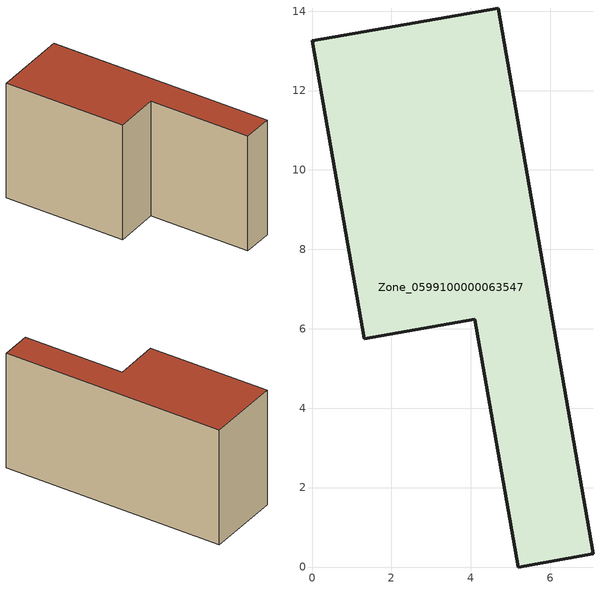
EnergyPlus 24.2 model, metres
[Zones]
Zone_0599100000063547
 floor ground (C_G): 4.1,6.24 1.32,5.75 0,13.26 4.69,14.08 7.09,0.33 5.2,0 z0
 wall outside (C_F): 4.69,14.08 0,13.26 1.32,5.75 4.1,6.24 5.2,0 7.09,0.33 4.69,14.08 z0:7.51
 roof outside (C_R): 7.09,0.33 4.69,14.08 0,13.26 1.32,5.75 4.1,6.24 5.2,0 z7.51
[BUILDING]
Pand.0599100000063547: North Axis=0; Terrain=City; Loads Convergence Tolerance Value=0.04; Temperature Convergence Tolerance Value=0.4; Solar Distribution=FullExterior; Maximum Number of Warmup Days=25; Minimum Number of Warmup Days=1
[Site:Location]
Rotterdam.The.Hague.AP_ZH_NLD Design_Conditions: Latitude=51.96; Longitude=4.45; Time Zone=1; Elevation=-4.5
[SITE:GROUNDTEMPERATURE:BUILDINGSURFACE]
18, 18, 18, 18, 18, 18, 18, 18, 18, 18, 18, 18
[MATERIAL] Thermal Absorptance=0.9; Solar Absorptance=0.7; Visible Absorptance=0.7
Name | Roughness | Thickness | Conductivity | Density | Specific Heat
G.TI.1946 | MediumSmooth | 0.15 | 1 | 540 | 1210
F.TI.1946 | Rough | 0.3 | 0.857143 | 1920 | 840
R.TI.1946 | MediumRough | 0.2 | 0.1 | 1500 | 1000
[CONSTRUCTION]
C_G: G.TI.1946
C_F: F.TI.1946
C_R: R.TI.1946
[ZONE]
Zone_0599100000063547: Type=1; Multiplier=1; Ceiling Height=Autocalculate; Volume=Autocalculate; Floor Area=autocalculate; Part of Total Floor Area=Yes
[ZONEINFILTRATION:DESIGNFLOWRATE]
Infil_Zone_0599100000063547: Zone or ZoneList or Space or SpaceList=Zone_0599100000063547; Schedule=AlwaysOn; Design Flow Rate Calculation Method=Flow/Area; Flow Rate per Floor Area=0.003; Constant Term Coefficient=1; Temperature Term Coefficient=0; Velocity Term Coefficient=0; Velocity Squared Term Coefficient=0
[HVACTEMPLATE:ZONE:IDEALLOADSAIRSYSTEM]
Zone_0599100000063547: Maximum Heating Supply Air Temperature=50; Minimum Cooling Supply Air Temperature=13; Maximum Heating Supply Air Humidity Ratio=0.0156; Minimum Cooling Supply Air Humidity Ratio=0.0077; Heating Limit=NoLimit; Cooling Limit=NoLimit; Dehumidification Control Type=ConstantSensibleHeatRatio; Cooling Sensible Heat Ratio=0.7; Dehumidification Setpoint=60; Humidification Control Type=None; Humidification Setpoint=30; Outdoor Air Method=None; Outdoor Air Flow Rate per Person=0.00944; Outdoor Air Flow Rate per Zone Floor Area=0; Outdoor Air Flow Rate per Zone=0; Demand Controlled Ventilation Type=None; Outdoor Air Economizer Type=NoEconomizer; Heat Recovery Type=None; Sensible Heat Recovery Effectiveness=0.7; Latent Heat Recovery Effectiveness=0.65
[ZONECONTROL:THERMOSTAT]
ThermostatControl_Zone_0599100000063547: Zone or ZoneList=Zone_0599100000063547; Control Type Schedule=DualSetpointControlType; Control 1=Thermostat_Zone_0599100000063547; Temperature Difference Between Cutout And Setpoint=0
[THERMOSTATSETPOINT:DUALSETPOINT]
Thermostat_Zone_0599100000063547: Heating Setpoint Temperature Schedule=HeatingSetpoint_Zone_0599100000063547; Cooling Setpoint Temperature Schedule=CoolingSetpoint_Zone_0599100000063547
[SCHEDULE:COMPACT]
HeatingSetpoint_Zone_0599100000063547: Through: 12/31, For: AllDays, Until: 24:00, 21
CoolingSetpoint_Zone_0599100000063547: Through: 12/31, For: AllDays, Until: 24:00, 24
DualSetpointControlType: Through: 12/31, For: AllDays, Until: 24:00, 4
AlwaysOn: Through: 12/31, For: AllDays, Until: 24:00, 1
